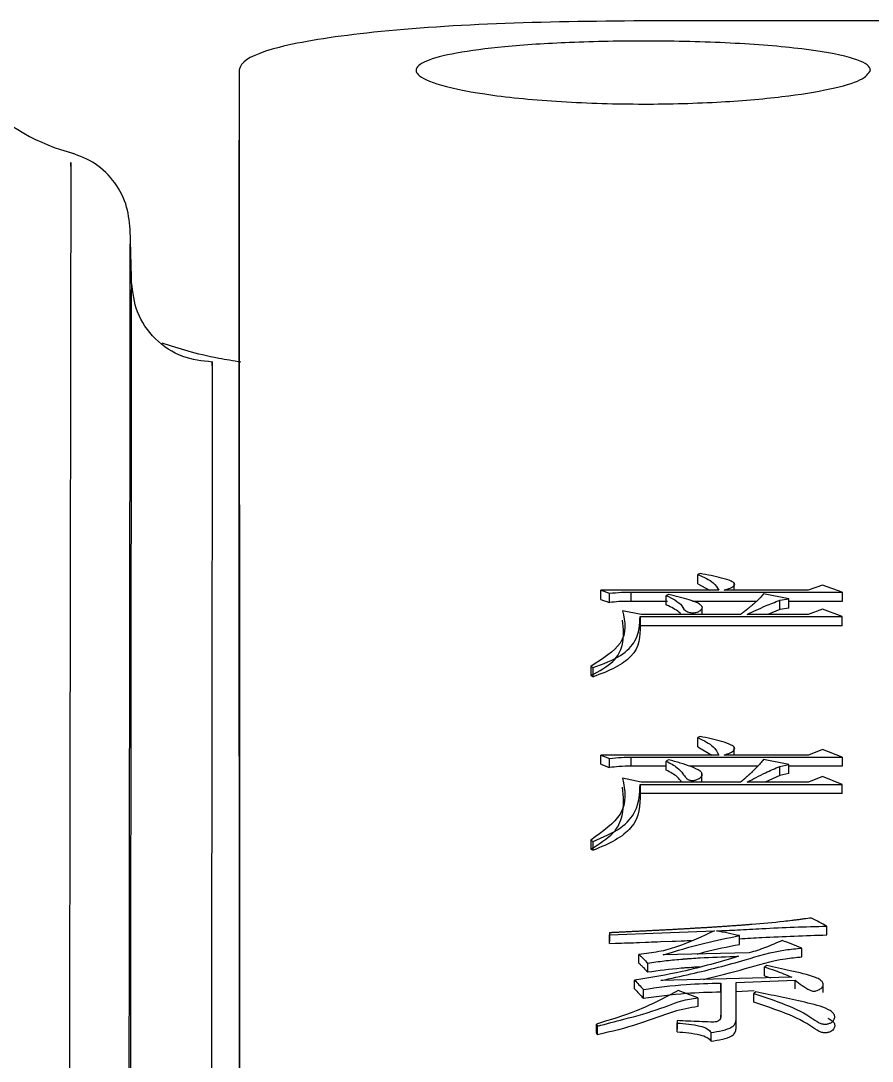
# Model space of a CAD drawing. Header units: millimetres. Extents: x 2251 to 4395, y 932 to 2449.
# Drawn here: x 2732.59 to 2741.02, y 2279.63 to 2289.93 of the extents above; entities that cross this region are included whole.
import ezdxf

# ---------------------------------------------------------------- set-up
doc = ezdxf.new("R2010")
doc.units = ezdxf.units.MM

msp = doc.modelspace()

# ---------------------------------------------------------------- linework, layer by layer
at = {"color": 7, "linetype": 'Continuous', "lineweight": 25}
for p, q in [((2775.754, 2289.929), (2738.754, 2289.93)), ((2734.754, 2289.448), (2734.754, 2288.756)), ((2733.69, 2287.269), (2733.675, 2287.876)), ((2739.318, 2284.46), (2739.296, 2284.449)), ((2739.296, 2284.357), (2739.296, 2284.449)), ((2739.296, 2284.357), (2739.41, 2284.296)), ((2739.654, 2284.296), (2739.654, 2284.366)), ((2740.529, 2284.346), (2740.388, 2284.296)), ((2740.724, 2284.277), (2740.529, 2284.346)), ((2738.333, 2284.204), (2738.333, 2284.296)), ((2738.333, 2284.296), (2738.42, 2284.265)), ((2739.501, 2284.296), (2738.333, 2284.296)), ((2738.42, 2284.173), (2738.42, 2284.265)), ((2738.636, 2284.185), (2738.636, 2284.277)), ((2738.636, 2284.277), (2740.724, 2284.277)), ((2738.982, 2284.15), (2738.982, 2284.242)), ((2740.388, 2284.296), (2739.556, 2284.296)), ((2740.194, 2284.211), (2739.945, 2284.258)), ((2740.724, 2284.277), (2740.724, 2284.185)), ((2738.993, 2284.185), (2738.636, 2284.185)), ((2739.877, 2284.185), (2739.243, 2284.185)), ((2739.336, 2284.129), (2739.336, 2284.134)), ((2739.336, 2284.056), (2739.336, 2284.115)), ((2740.107, 2284.196), (2740.194, 2284.211)), ((2740.107, 2284.104), (2740.107, 2284.196)), ((2740.194, 2284.119), (2740.107, 2284.104)), ((2740.194, 2284.119), (2740.194, 2284.211)), ((2740.724, 2284.185), (2740.194, 2284.185)), ((2738.733, 2284.056), (2738.55, 2284.091)), ((2738.723, 2284.036), (2738.723, 2283.944)), ((2738.723, 2284.036), (2740.724, 2284.036)), ((2739.718, 2284.056), (2738.733, 2284.056)), ((2740.388, 2284.056), (2739.783, 2284.056)), ((2740.107, 2284.104), (2739.989, 2284.056)), ((2740.529, 2284.106), (2740.388, 2284.056)), ((2740.724, 2284.036), (2740.529, 2284.106)), ((2740.724, 2283.944), (2740.724, 2284.036)), ((2740.724, 2283.944), (2738.723, 2283.944)), ((2738.236, 2283.541), (2738.236, 2283.45)), ((2738.236, 2283.541), (2738.257, 2283.529)), ((2738.257, 2283.438), (2738.257, 2283.529)), ((2738.236, 2283.45), (2738.257, 2283.438)), ((2739.318, 2282.848), (2739.296, 2282.836)), ((2739.296, 2282.745), (2739.296, 2282.836)), ((2739.296, 2282.745), (2739.432, 2282.664)), ((2739.654, 2282.664), (2739.654, 2282.743)), ((2740.529, 2282.72), (2740.389, 2282.664)), ((2740.724, 2282.643), (2740.529, 2282.72)), ((2738.333, 2282.575), (2738.333, 2282.664)), ((2738.333, 2282.664), (2738.42, 2282.63)), ((2739.501, 2282.664), (2738.333, 2282.664)), ((2738.42, 2282.54), (2738.42, 2282.63)), ((2738.636, 2282.553), (2738.636, 2282.643)), ((2738.636, 2282.643), (2740.724, 2282.643)), ((2739.004, 2282.617), (2738.982, 2282.604)), ((2740.389, 2282.664), (2739.556, 2282.664)), ((2740.194, 2282.57), (2739.945, 2282.621)), ((2740.107, 2282.552), (2740.194, 2282.57)), ((2740.194, 2282.48), (2740.194, 2282.57)), ((2740.724, 2282.643), (2740.724, 2282.553)), ((2738.982, 2282.553), (2738.636, 2282.553)), ((2739.888, 2282.553), (2739.215, 2282.553)), ((2739.335, 2282.396), (2739.335, 2282.486)), ((2740.107, 2282.463), (2740.107, 2282.552)), ((2740.194, 2282.48), (2740.107, 2282.463)), ((2740.724, 2282.553), (2740.194, 2282.553)), ((2738.733, 2282.396), (2738.55, 2282.435)), ((2738.723, 2282.374), (2738.723, 2282.284)), ((2738.723, 2282.374), (2740.724, 2282.374)), ((2739.718, 2282.396), (2738.733, 2282.396)), ((2740.389, 2282.396), (2739.783, 2282.396)), ((2740.107, 2282.463), (2739.961, 2282.396)), ((2740.529, 2282.452), (2740.389, 2282.396)), ((2740.724, 2282.374), (2740.529, 2282.452)), ((2740.724, 2282.284), (2740.724, 2282.374)), ((2740.724, 2282.284), (2738.723, 2282.284)), ((2738.236, 2281.823), (2738.236, 2281.734)), ((2738.236, 2281.823), (2738.258, 2281.809)), ((2738.258, 2281.721), (2738.258, 2281.809)), ((2738.236, 2281.734), (2738.258, 2281.721)), ((2740.572, 2280.884), (2740.572, 2280.971)), ((2738.42, 2280.905), (2738.42, 2280.818)), ((2738.42, 2280.799), (2738.42, 2280.886)), ((2738.42, 2280.799), (2738.42, 2280.818)), ((2739.707, 2280.789), (2739.707, 2280.877)), ((2740.324, 2280.666), (2740.324, 2280.753)), ((2738.712, 2280.604), (2738.712, 2280.691)), ((2739.804, 2280.706), (2738.95, 2280.686)), ((2738.798, 2280.518), (2738.798, 2280.605)), ((2739.956, 2280.48), (2739.956, 2280.567)), ((2738.669, 2280.349), (2738.669, 2280.436)), ((2739.523, 2280.407), (2739.523, 2280.11)), ((2739.675, 2280.412), (2740.259, 2280.436)), ((2739.675, 2280.056), (2739.675, 2280.412)), ((2739.956, 2280.48), (2740.014, 2280.46)), ((2738.755, 2280.258), (2738.755, 2280.344)), ((2739.296, 2280.262), (2739.101, 2280.335)), ((2739.523, 2280.32), (2739.523, 2280.067)), ((2739.675, 2280.325), (2739.852, 2280.333)), ((2739.869, 2280.32), (2739.848, 2280.305)), ((2739.848, 2280.219), (2739.848, 2280.305)), ((2740.534, 2280.386), (2740.534, 2280.401)), ((2740.534, 2280.313), (2740.534, 2280.384)), ((2739.296, 2280.262), (2739.296, 2280.175)), ((2738.29, 2279.915), (2738.29, 2280.002)), ((2739.09, 2280.036), (2739.09, 2279.95)), ((2739.09, 2279.925), (2739.09, 2280.012)), ((2739.675, 2279.969), (2739.675, 2280.056)), ((2739.09, 2279.925), (2739.09, 2279.95)), ((2739.426, 2279.831), (2739.426, 2279.918))]:
    msp.add_line(p, q, dxfattribs=at)
at = {"color": 7, "linetype": 'Continuous', "lineweight": 25, "flags": 128}
for points in [[(2739.004, 2284.254), (2738.998, 2284.251), (2738.99, 2284.247), (2738.982, 2284.242)], [(2738.982, 2282.514), (2738.982, 2282.548), (2738.982, 2282.576), (2738.982, 2282.604)], [(2738.42, 2280.886), (2738.939, 2280.905), (2739.458, 2280.924)], [(2738.42, 2280.799), (2738.479, 2280.801), (2738.509, 2280.802), (2738.538, 2280.803), (2738.568, 2280.804), (2738.598, 2280.805), (2738.627, 2280.806), (2738.657, 2280.807), (2738.687, 2280.808), (2738.716, 2280.81), (2738.775, 2280.812), (2738.805, 2280.813), (2738.835, 2280.814), (2738.864, 2280.815), (2738.894, 2280.816), (2738.924, 2280.817), (2739.042, 2280.821), (2739.072, 2280.822), (2739.131, 2280.825), (2739.161, 2280.826), (2739.19, 2280.827), (2739.22, 2280.828), (2739.232, 2280.828)], [(2739.977, 2280.581), (2739.967, 2280.574), (2739.956, 2280.567)], [(2740.226, 2280.465), (2739.577, 2280.449), (2738.929, 2280.432)], [(2739.523, 2280.32), (2739.523, 2280.349), (2739.523, 2280.378), (2739.523, 2280.407)], [(2738.301, 2279.896), (2738.301, 2279.931), (2738.301, 2279.957), (2738.301, 2279.982)]]:
    msp.add_lwpolyline(points, dxfattribs=at)
at = {"color": 7, "linetype": 'Continuous', "lineweight": 25}
msp.add_arc((2733.613, 2290.555), 2, 224.8775, 255.5765, dxfattribs=at)
for points, knots in [([(2738.754, 2289.93), (2738.26, 2289.925), (2737.271, 2289.913), (2735.985, 2289.821), (2735.102, 2289.681), (2734.779, 2289.542), (2734.759, 2289.46), (2734.754, 2289.441)], [0, 0, 0, 0, 0.247809, 0.4960641, 0.7267645, 0.9338912, 1, 1, 1, 1]), ([(2741.004, 2289.44), (2740.984, 2289.408), (2740.942, 2289.344), (2740.62, 2289.252), (2740.132, 2289.173), (2739.472, 2289.118), (2738.692, 2289.099), (2737.879, 2289.126), (2737.167, 2289.198), (2736.682, 2289.3), (2736.519, 2289.386), (2736.494, 2289.463), (2736.576, 2289.534), (2736.885, 2289.615), (2737.378, 2289.679), (2738.035, 2289.721), (2738.817, 2289.736), (2739.629, 2289.716), (2740.342, 2289.659), (2740.825, 2289.574), (2740.993, 2289.495), (2741.002, 2289.45), (2741.004, 2289.44)], [0, 0, 0, 0, 0.0462765, 0.0927197, 0.1417162, 0.1951905, 0.2536862, 0.3152615, 0.3769119, 0.43437, 0.4858165, 0.5000047, 0.5462546, 0.5927016, 0.6417993, 0.6951559, 0.7535147, 0.8153978, 0.8768635, 0.9341607, 0.9857365, 1, 1, 1, 1]), ([(2734.754, 2289.441), (2734.754, 2289.337), (2734.754, 2288.816), (2734.754, 2287.449), (2734.755, 2285.289), (2734.755, 2282.671), (2734.755, 2280.208), (2734.755, 2276.7), (2734.755, 2273.557), (2734.755, 2269.242), (2734.755, 2264.555), (2734.755, 2259.423), (2734.755, 2253.999), (2734.755, 2249.441), (2734.755, 2243.518), (2734.755, 2238.612), (2734.755, 2231.933), (2734.755, 2227.641), (2734.755, 2224.64)], [0, 0, 0, 0, 0.020124, 0.100733, 0.181328, 0.221587, 0.302184, 0.342442, 0.423039, 0.463298, 0.543894, 0.624491, 0.664749, 0.745346, 0.785604, 0.8662, 0.906458, 1, 1, 1, 1]), ([(2734.755, 2258.351), (2734.755, 2259.535), (2734.755, 2261.789), (2734.755, 2265.829), (2734.755, 2269.537), (2734.755, 2273.771), (2734.755, 2276.845), (2734.755, 2280.257), (2734.755, 2283.235), (2734.754, 2285.578), (2734.754, 2287.519), (2734.754, 2288.252), (2734.754, 2288.749)], [0, 0, 0, 0, 0.072858, 0.13859, 0.270184, 0.335916, 0.467513, 0.533245, 0.664841, 0.796434, 0.862166, 1, 1, 1, 1]), ([(2733.086, 2288.493), (2733.086, 2288.521), (2733.086, 2288.609), (2733.085, 2287.623), (2733.082, 2285.61), (2733.077, 2282.547), (2733.072, 2279.159), (2733.067, 2275.822), (2733.062, 2272.752), (2733.057, 2269.109), (2733.05, 2264.838), (2733.043, 2260.192), (2733.035, 2255.245), (2733.027, 2250.075), (2733.018, 2244.391), (2733.008, 2238.194), (2732.997, 2231.51), (2732.99, 2226.819), (2732.986, 2224.425)], [0, 0, 0, 0, 0.039342, 0.122943, 0.206183, 0.289063, 0.371582, 0.416612, 0.465601, 0.518547, 0.575452, 0.636313, 0.690059, 0.746552, 0.805793, 0.867782, 0.932518, 1, 1, 1, 1]), ([(2733.675, 2287.867), (2733.665, 2287.952), (2733.646, 2288.127), (2733.511, 2288.362), (2733.312, 2288.546), (2733.146, 2288.603), (2733.065, 2288.631)], [0, 0, 0, 0, 0.243492, 0.499921, 0.756389, 1, 1, 1, 1]), ([(2733.591, 2224.29), (2733.596, 2227.589), (2733.605, 2234.187), (2733.618, 2243.617), (2733.63, 2252.498), (2733.641, 2260.656), (2733.65, 2267.956), (2733.659, 2274.274), (2733.665, 2279.496), (2733.67, 2283.552), (2733.674, 2286.3), (2733.675, 2287.746), (2733.675, 2287.723), (2733.675, 2287.714)], [0, 0, 0, 0, 0.094309, 0.188619, 0.282928, 0.377238, 0.471547, 0.565857, 0.660166, 0.754475, 0.848785, 0.943094, 1, 1, 1, 1]), ([(2734.486, 2286.553), (2734.386, 2286.564), (2734.18, 2286.587), (2733.911, 2286.77), (2733.725, 2287.036), (2733.7, 2287.242), (2733.688, 2287.341)], [0, 0, 0, 0, 0.2413, 0.50044, 0.759328, 1, 1, 1, 1]), ([(2733.605, 2224.241), (2733.608, 2226.627), (2733.615, 2231.333), (2733.624, 2238.082), (2733.633, 2244.425), (2733.641, 2250.32), (2733.648, 2255.751), (2733.656, 2261.484), (2733.663, 2267.252), (2733.671, 2272.733), (2733.676, 2277.2), (2733.681, 2280.723), (2733.684, 2283.385), (2733.686, 2285.288), (2733.688, 2286.507), (2733.688, 2287.224), (2733.688, 2287.254), (2733.688, 2287.269)], [0, 0, 0, 0, 0.06854, 0.13522, 0.200041, 0.263001, 0.324101, 0.38334, 0.468684, 0.549845, 0.626823, 0.699617, 0.768227, 0.832652, 0.892892, 0.948946, 1, 1, 1, 1]), ([(2734.77, 2286.552), (2734.695, 2286.564), (2734.374, 2286.616), (2734.157, 2286.687), (2733.991, 2286.741)], [0, 0, 0, 0, 0.233143, 1, 1, 1, 1]), ([(2734.486, 2286.515), (2734.486, 2286.527), (2734.487, 2286.64), (2734.486, 2286.287), (2734.486, 2285.717), (2734.485, 2285.17), (2734.484, 2284.496), (2734.484, 2283.688), (2734.482, 2282.748), (2734.481, 2281.677), (2734.479, 2279.967), (2734.476, 2277.281), (2734.471, 2273.131), (2734.464, 2267.915), (2734.456, 2262.308), (2734.449, 2256.631), (2734.441, 2251.163), (2734.433, 2245.151), (2734.424, 2238.603), (2734.414, 2231.56), (2734.408, 2226.618), (2734.404, 2224.104)], [0, 0, 0, 0, 0.008365, 0.077995, 0.107986, 0.138061, 0.168221, 0.198465, 0.228793, 0.259205, 0.289702, 0.358895, 0.433683, 0.514064, 0.600037, 0.66048, 0.723411, 0.788828, 0.856732, 0.927123, 1, 1, 1, 1]), ([(2739.296, 2284.449), (2739.353, 2284.424), (2739.454, 2284.379), (2739.487, 2284.321), (2739.501, 2284.296)], [0, 0, 0, 0, 0.565391, 1, 1, 1, 1]), ([(2739.556, 2284.296), (2739.576, 2284.302), (2739.616, 2284.315), (2739.652, 2284.335), (2739.661, 2284.352), (2739.657, 2284.368), (2739.614, 2284.392), (2739.5, 2284.425), (2739.39, 2284.447), (2739.318, 2284.46)], [0, 0, 0, 0, 0.120783, 0.237942, 0.284243, 0.33082, 0.424981, 0.62081, 1, 1, 1, 1]), ([(2738.42, 2284.265), (2738.46, 2284.269), (2738.531, 2284.276), (2738.604, 2284.277), (2738.636, 2284.277)], [0, 0, 0, 0, 0.558835, 1, 1, 1, 1]), ([(2738.982, 2284.242), (2739.012, 2284.228), (2739.075, 2284.197), (2739.145, 2284.143), (2739.158, 2284.093), (2739.21, 2284.075), (2739.232, 2284.071), (2739.256, 2284.071), (2739.279, 2284.075), (2739.304, 2284.084), (2739.325, 2284.099), (2739.342, 2284.118), (2739.337, 2284.138), (2739.3, 2284.168), (2739.187, 2284.209), (2739.076, 2284.237), (2739.005, 2284.254), (2739.004, 2284.254)], [0, 0, 0, 0, 0.117809, 0.254848, 0.391031, 0.410857, 0.430654, 0.450876, 0.468611, 0.491916, 0.540003, 0.576761, 0.613939, 0.66464, 0.78945, 0.997759, 1, 1, 1, 1]), ([(2739.945, 2284.258), (2739.924, 2284.233), (2739.892, 2284.196), (2739.848, 2284.159), (2739.831, 2284.145), (2739.824, 2284.139), (2739.817, 2284.133), (2739.81, 2284.128), (2739.806, 2284.124), (2739.802, 2284.121), (2739.798, 2284.118), (2739.795, 2284.116), (2739.791, 2284.113), (2739.787, 2284.109), (2739.783, 2284.106), (2739.779, 2284.103), (2739.775, 2284.1), (2739.772, 2284.097), (2739.767, 2284.094), (2739.763, 2284.091), (2739.759, 2284.087), (2739.755, 2284.084), (2739.751, 2284.081), (2739.748, 2284.078), (2739.744, 2284.076), (2739.739, 2284.072), (2739.735, 2284.069), (2739.731, 2284.065), (2739.727, 2284.062), (2739.722, 2284.059), (2739.72, 2284.057), (2739.718, 2284.056)], [0, 0, 0, 0, 0.353012, 0.528911, 0.550896, 0.572881, 0.61685, 0.638835, 0.649827, 0.671812, 0.682805, 0.693797, 0.715782, 0.726774, 0.748759, 0.759751, 0.770744, 0.792728, 0.803721, 0.825705, 0.836698, 0.858683, 0.869675, 0.880667, 0.902652, 0.913644, 0.935629, 0.946622, 0.968606, 0.979599, 1, 1, 1, 1]), ([(2738.333, 2284.204), (2738.346, 2284.2), (2738.366, 2284.193), (2738.395, 2284.182), (2738.412, 2284.176), (2738.42, 2284.173)], [0, 0, 0, 0, 0.4286101, 0.7143044, 1, 1, 1, 1]), ([(2738.636, 2284.185), (2738.595, 2284.185), (2738.522, 2284.184), (2738.451, 2284.177), (2738.42, 2284.173)], [0, 0, 0, 0, 0.561086, 1, 1, 1, 1]), ([(2739.129, 2284.056), (2739.125, 2284.059), (2739.099, 2284.091), (2739.043, 2284.122), (2738.989, 2284.147), (2738.982, 2284.15)], [0, 0, 0, 0, 0.110635, 0.886447, 1, 1, 1, 1]), ([(2739.783, 2284.056), (2739.813, 2284.07), (2739.873, 2284.098), (2739.978, 2284.146), (2740.059, 2284.177), (2740.107, 2284.196)], [0, 0, 0, 0, 0.28957, 0.579171, 1, 1, 1, 1]), ([(2738.55, 2284.091), (2738.572, 2283.982), (2738.613, 2283.785), (2738.352, 2283.616), (2738.236, 2283.541)], [0, 0, 0, 0, 0.55707, 1, 1, 1, 1]), ([(2738.257, 2283.529), (2738.356, 2283.566), (2738.551, 2283.64), (2738.713, 2283.823), (2738.719, 2283.955), (2738.723, 2284.036)], [0, 0, 0, 0, 0.287817, 0.565935, 1, 1, 1, 1]), ([(2738.236, 2283.45), (2738.318, 2283.495), (2738.479, 2283.585), (2738.571, 2283.78), (2738.558, 2283.916), (2738.55, 2283.999)], [0, 0, 0, 0, 0.284866, 0.563033, 1, 1, 1, 1]), ([(2738.723, 2283.944), (2738.722, 2283.84), (2738.721, 2283.693), (2738.488, 2283.525), (2738.335, 2283.467), (2738.257, 2283.438)], [0, 0, 0, 0, 0.551532, 0.772844, 1, 1, 1, 1]), ([(2739.296, 2282.836), (2739.353, 2282.807), (2739.454, 2282.758), (2739.487, 2282.693), (2739.501, 2282.664)], [0, 0, 0, 0, 0.565391, 1, 1, 1, 1]), ([(2739.556, 2282.664), (2739.576, 2282.671), (2739.616, 2282.685), (2739.652, 2282.708), (2739.661, 2282.727), (2739.657, 2282.745), (2739.614, 2282.771), (2739.5, 2282.809), (2739.39, 2282.833), (2739.318, 2282.848)], [0, 0, 0, 0, 0.120818, 0.238007, 0.284295, 0.33086, 0.424999, 0.620775, 1, 1, 1, 1]), ([(2738.333, 2282.575), (2738.346, 2282.57), (2738.366, 2282.562), (2738.395, 2282.55), (2738.412, 2282.544), (2738.42, 2282.54)], [0, 0, 0, 0, 0.42861, 0.714304, 1, 1, 1, 1]), ([(2738.42, 2282.63), (2738.46, 2282.634), (2738.531, 2282.642), (2738.604, 2282.643), (2738.636, 2282.643)], [0, 0, 0, 0, 0.558835, 1, 1, 1, 1]), ([(2738.982, 2282.604), (2739.021, 2282.583), (2739.091, 2282.545), (2739.145, 2282.485), (2739.168, 2282.443), (2739.197, 2282.422), (2739.218, 2282.414), (2739.231, 2282.412), (2739.247, 2282.412), (2739.269, 2282.415), (2739.297, 2282.425), (2739.325, 2282.441), (2739.34, 2282.463), (2739.339, 2282.485), (2739.305, 2282.517), (2739.229, 2282.55), (2739.121, 2282.586), (2739.044, 2282.607), (2739.004, 2282.617)], [0, 0, 0, 0, 0.156027, 0.282026, 0.363634, 0.404884, 0.41922, 0.430594, 0.442017, 0.458331, 0.488158, 0.530974, 0.573109, 0.616801, 0.655305, 0.770242, 0.882988, 1, 1, 1, 1]), ([(2739.945, 2282.621), (2739.924, 2282.594), (2739.892, 2282.553), (2739.848, 2282.512), (2739.831, 2282.495), (2739.824, 2282.489), (2739.817, 2282.482), (2739.81, 2282.477), (2739.806, 2282.472), (2739.802, 2282.469), (2739.799, 2282.466), (2739.795, 2282.463), (2739.791, 2282.459), (2739.787, 2282.455), (2739.783, 2282.452), (2739.779, 2282.449), (2739.776, 2282.446), (2739.772, 2282.442), (2739.767, 2282.438), (2739.763, 2282.435), (2739.759, 2282.431), (2739.755, 2282.428), (2739.751, 2282.425), (2739.748, 2282.421), (2739.744, 2282.418), (2739.739, 2282.414), (2739.735, 2282.411), (2739.731, 2282.407), (2739.727, 2282.403), (2739.722, 2282.4), (2739.72, 2282.397), (2739.718, 2282.396)], [0, 0, 0, 0, 0.353012, 0.528911, 0.550896, 0.572881, 0.61685, 0.638835, 0.649827, 0.671812, 0.682805, 0.693797, 0.715782, 0.726774, 0.748759, 0.759751, 0.770744, 0.792728, 0.803721, 0.825706, 0.836698, 0.858683, 0.869675, 0.880667, 0.902652, 0.913645, 0.935629, 0.946622, 0.968606, 0.979599, 1, 1, 1, 1]), ([(2738.636, 2282.553), (2738.595, 2282.553), (2738.522, 2282.552), (2738.451, 2282.544), (2738.42, 2282.54)], [0, 0, 0, 0, 0.5610854, 1, 1, 1, 1]), ([(2739.136, 2282.396), (2739.122, 2282.414), (2739.089, 2282.458), (2739.022, 2282.493), (2738.982, 2282.514)], [0, 0, 0, 0, 0.408631, 1, 1, 1, 1]), ([(2739.783, 2282.396), (2739.813, 2282.411), (2739.873, 2282.443), (2739.978, 2282.496), (2740.059, 2282.531), (2740.107, 2282.552)], [0, 0, 0, 0, 0.28957, 0.579171, 1, 1, 1, 1]), ([(2738.55, 2282.435), (2738.572, 2282.313), (2738.613, 2282.095), (2738.352, 2281.906), (2738.236, 2281.823)], [0, 0, 0, 0, 0.55707, 1, 1, 1, 1]), ([(2738.258, 2281.809), (2738.356, 2281.851), (2738.551, 2281.933), (2738.713, 2282.137), (2738.719, 2282.284), (2738.723, 2282.374)], [0, 0, 0, 0, 0.287817, 0.565935, 1, 1, 1, 1]), ([(2738.236, 2281.734), (2738.318, 2281.785), (2738.479, 2281.884), (2738.571, 2282.101), (2738.558, 2282.253), (2738.55, 2282.345)], [0, 0, 0, 0, 0.284866, 0.563033, 1, 1, 1, 1]), ([(2738.723, 2282.284), (2738.722, 2282.168), (2738.721, 2282.004), (2738.488, 2281.817), (2738.335, 2281.753), (2738.258, 2281.721)], [0, 0, 0, 0, 0.551532, 0.772844, 1, 1, 1, 1]), ([(2740.421, 2281.051), (2740.395, 2281.048), (2740.356, 2281.043), (2740.311, 2281.037), (2740.278, 2281.032), (2740.252, 2281.029), (2740.206, 2281.023), (2740.069, 2281.007), (2739.922, 2280.994), (2739.789, 2280.984), (2739.749, 2280.981), (2739.716, 2280.978), (2739.683, 2280.976), (2739.656, 2280.974), (2739.623, 2280.972), (2739.596, 2280.97), (2739.563, 2280.967), (2739.536, 2280.966), (2739.502, 2280.963), (2739.469, 2280.961), (2739.436, 2280.959), (2739.402, 2280.957), (2739.376, 2280.955), (2739.342, 2280.953), (2739.315, 2280.952), (2739.282, 2280.95), (2739.248, 2280.948), (2739.215, 2280.946), (2739.181, 2280.944), (2739.155, 2280.942), (2739.121, 2280.94), (2739.094, 2280.939), (2739.061, 2280.937), (2739.027, 2280.935), (2738.994, 2280.933), (2738.96, 2280.932), (2738.933, 2280.93), (2738.9, 2280.929), (2738.873, 2280.927), (2738.84, 2280.926), (2738.813, 2280.924), (2738.789, 2280.923), (2738.773, 2280.922), (2738.756, 2280.921), (2738.739, 2280.921), (2738.722, 2280.92), (2738.709, 2280.919), (2738.692, 2280.918), (2738.679, 2280.918), (2738.662, 2280.917), (2738.645, 2280.916), (2738.628, 2280.915), (2738.612, 2280.914), (2738.598, 2280.914), (2738.581, 2280.913), (2738.568, 2280.912), (2738.555, 2280.912), (2738.544, 2280.911), (2738.534, 2280.911), (2738.526, 2280.91), (2738.518, 2280.91), (2738.509, 2280.909), (2738.501, 2280.909), (2738.492, 2280.909), (2738.486, 2280.908), (2738.477, 2280.908), (2738.471, 2280.908), (2738.462, 2280.907), (2738.454, 2280.907), (2738.445, 2280.906), (2738.437, 2280.906), (2738.429, 2280.906), (2738.423, 2280.905), (2738.42, 2280.905)], [0, 0, 0, 0, 0.039919, 0.059879, 0.069858, 0.089818, 0.099798, 0.139719, 0.299508, 0.319468, 0.339427, 0.359387, 0.369367, 0.389326, 0.399306, 0.419265, 0.429245, 0.449205, 0.459184, 0.479144, 0.499103, 0.509083, 0.529043, 0.539022, 0.558982, 0.568962, 0.588921, 0.608881, 0.61886, 0.63882, 0.648799, 0.668759, 0.678739, 0.698698, 0.718658, 0.728637, 0.748597, 0.758577, 0.778536, 0.788516, 0.808475, 0.818455, 0.823445, 0.833425, 0.843404, 0.848394, 0.858374, 0.863364, 0.873344, 0.878333, 0.888313, 0.898293, 0.903283, 0.913263, 0.918252, 0.928232, 0.933222, 0.938212, 0.943202, 0.948192, 0.950687, 0.955676, 0.960666, 0.963161, 0.968151, 0.970646, 0.975636, 0.978131, 0.983121, 0.988111, 0.990605, 0.995303, 1, 1, 1, 1]), ([(2740.572, 2280.971), (2740.547, 2280.985), (2740.497, 2281.011), (2740.446, 2281.038), (2740.421, 2281.051)], [0, 0, 0, 0, 0.5, 1, 1, 1, 1]), ([(2739.458, 2280.924), (2739.339, 2280.868), (2739.173, 2280.788), (2738.91, 2280.713), (2738.778, 2280.699), (2738.712, 2280.691)], [0, 0, 0, 0, 0.552374, 0.77511, 1, 1, 1, 1]), ([(2739.48, 2280.924), (2739.549, 2280.927), (2739.699, 2280.933), (2740.061, 2280.955), (2740.357, 2280.965), (2740.572, 2280.971)], [0, 0, 0, 0, 0.189811, 0.410522, 1, 1, 1, 1]), ([(2739.707, 2280.877), (2739.669, 2280.885), (2739.593, 2280.9), (2739.518, 2280.916), (2739.48, 2280.924)], [0, 0, 0, 0, 0.5, 1, 1, 1, 1]), ([(2738.42, 2280.905), (2738.42, 2280.903), (2738.42, 2280.9), (2738.42, 2280.895), (2738.42, 2280.89), (2738.42, 2280.888), (2738.42, 2280.886)], [0, 0, 0, 0, 0.34, 0.56, 0.78, 1, 1, 1, 1]), ([(2738.95, 2280.686), (2739.086, 2280.727), (2739.328, 2280.8), (2739.591, 2280.853), (2739.707, 2280.877)], [0, 0, 0, 0, 0.558985, 1, 1, 1, 1]), ([(2739.707, 2280.846), (2739.781, 2280.851), (2740.068, 2280.867), (2740.357, 2280.877), (2740.572, 2280.884)], [0, 0, 0, 0, 0.25589, 1, 1, 1, 1]), ([(2740.129, 2280.829), (2740.075, 2280.805), (2739.975, 2280.759), (2739.859, 2280.722), (2739.804, 2280.706)], [0, 0, 0, 0, 0.534115, 1, 1, 1, 1]), ([(2740.324, 2280.753), (2740.291, 2280.766), (2740.226, 2280.791), (2740.161, 2280.817), (2740.129, 2280.829)], [0, 0, 0, 0, 0.5, 1, 1, 1, 1]), ([(2738.929, 2280.432), (2739.028, 2280.453), (2739.313, 2280.515), (2739.719, 2280.62), (2740.068, 2280.73), (2740.269, 2280.748), (2740.324, 2280.753)], [0, 0, 0, 0, 0.2109888, 0.6039309, 0.8934821, 1, 1, 1, 1]), ([(2739.288, 2280.694), (2739.313, 2280.701), (2739.446, 2280.739), (2739.59, 2280.767), (2739.707, 2280.789)], [0, 0, 0, 0, 0.187191, 1, 1, 1, 1]), ([(2739.696, 2280.672), (2739.515, 2280.618), (2739.19, 2280.521), (2738.828, 2280.462), (2738.669, 2280.436)], [0, 0, 0, 0, 0.558287, 1, 1, 1, 1]), ([(2738.712, 2280.691), (2738.719, 2280.684), (2738.734, 2280.669), (2738.763, 2280.64), (2738.784, 2280.619), (2738.798, 2280.605)], [0, 0, 0, 0, 0.257188, 0.514375, 1, 1, 1, 1]), ([(2738.798, 2280.605), (2738.853, 2280.613), (2738.934, 2280.625), (2739.044, 2280.636), (2739.103, 2280.642), (2739.138, 2280.644), (2739.146, 2280.645), (2739.155, 2280.646), (2739.164, 2280.646), (2739.174, 2280.647), (2739.185, 2280.648), (2739.195, 2280.649), (2739.204, 2280.649), (2739.216, 2280.65), (2739.253, 2280.653), (2739.4, 2280.662), (2739.555, 2280.667), (2739.682, 2280.672), (2739.696, 2280.672)], [0, 0, 0, 0, 0.185843, 0.278745, 0.371654, 0.383266, 0.394877, 0.400683, 0.412294, 0.423905, 0.435517, 0.447128, 0.458739, 0.464545, 0.487768, 0.580663, 0.952366, 1, 1, 1, 1]), ([(2739.349, 2280.443), (2739.488, 2280.477), (2739.76, 2280.544), (2740.068, 2280.643), (2740.269, 2280.661), (2740.324, 2280.666)], [0, 0, 0, 0, 0.433536, 0.84808, 1, 1, 1, 1]), ([(2738.712, 2280.604), (2738.719, 2280.597), (2738.734, 2280.582), (2738.763, 2280.553), (2738.784, 2280.532), (2738.798, 2280.518)], [0, 0, 0, 0, 0.257457, 0.514914, 1, 1, 1, 1]), ([(2738.798, 2280.518), (2738.908, 2280.532), (2739.03, 2280.549), (2739.184, 2280.561), (2739.233, 2280.564), (2739.275, 2280.567), (2739.296, 2280.568), (2739.31, 2280.569), (2739.317, 2280.569)], [0, 0, 0, 0, 0.640516, 0.720423, 0.880251, 0.920204, 0.960157, 1, 1, 1, 1]), ([(2739.956, 2280.567), (2739.991, 2280.555), (2740.055, 2280.534), (2740.143, 2280.499), (2740.199, 2280.477), (2740.226, 2280.465)], [0, 0, 0, 0, 0.3670274, 0.6834212, 1, 1, 1, 1]), ([(2740.259, 2280.436), (2740.303, 2280.401), (2740.35, 2280.363), (2740.42, 2280.33), (2740.435, 2280.327), (2740.45, 2280.327), (2740.469, 2280.33), (2740.496, 2280.341), (2740.524, 2280.359), (2740.538, 2280.386), (2740.532, 2280.414), (2740.507, 2280.442), (2740.404, 2280.487), (2740.218, 2280.527), (2740.055, 2280.564), (2739.977, 2280.581)], [0, 0, 0, 0, 0.213502, 0.231462, 0.243028, 0.25469, 0.268683, 0.294821, 0.340397, 0.384399, 0.438731, 0.48193, 0.539954, 0.7829, 1, 1, 1, 1]), ([(2738.755, 2280.344), (2738.895, 2280.364), (2739.147, 2280.398), (2739.408, 2280.405), (2739.523, 2280.407)], [0, 0, 0, 0, 0.5575045, 1, 1, 1, 1]), ([(2740.259, 2280.349), (2740.259, 2280.357), (2740.259, 2280.371), (2740.259, 2280.393), (2740.259, 2280.415), (2740.259, 2280.429), (2740.259, 2280.436)], [0, 0, 0, 0, 0.249999, 0.5, 0.75, 1, 1, 1, 1]), ([(2739.101, 2280.335), (2738.968, 2280.263), (2738.728, 2280.134), (2738.425, 2280.042), (2738.29, 2280.002)], [0, 0, 0, 0, 0.554583, 1, 1, 1, 1]), ([(2738.669, 2280.349), (2738.683, 2280.334), (2738.712, 2280.304), (2738.741, 2280.273), (2738.755, 2280.258)], [0, 0, 0, 0, 0.5, 1, 1, 1, 1]), ([(2738.755, 2280.258), (2738.895, 2280.277), (2739.147, 2280.311), (2739.408, 2280.318), (2739.523, 2280.32)], [0, 0, 0, 0, 0.55749, 1, 1, 1, 1]), ([(2739.848, 2280.305), (2740.063, 2280.234), (2740.316, 2280.149), (2740.489, 2280.014), (2740.538, 2280.001), (2740.555, 2280), (2740.571, 2280.001), (2740.591, 2280.005), (2740.613, 2280.014), (2740.637, 2280.033), (2740.651, 2280.059), (2740.65, 2280.092), (2740.626, 2280.122), (2740.54, 2280.173), (2740.273, 2280.237), (2740.03, 2280.287), (2739.869, 2280.32)], [0, 0, 0, 0, 0.369973, 0.433396, 0.441379, 0.448953, 0.456564, 0.46449, 0.480827, 0.49655, 0.526966, 0.55702, 0.587567, 0.618801, 0.747888, 1, 1, 1, 1]), ([(2738.301, 2279.982), (2738.388, 2280.004), (2738.602, 2280.059), (2738.91, 2280.143), (2739.13, 2280.239), (2739.267, 2280.258), (2739.296, 2280.262)], [0, 0, 0, 0, 0.257127, 0.627551, 0.922763, 1, 1, 1, 1]), ([(2740.583, 2280.06), (2740.598, 2280.052), (2740.627, 2280.036), (2740.65, 2280.005), (2740.651, 2279.973), (2740.637, 2279.947), (2740.613, 2279.928), (2740.591, 2279.919), (2740.571, 2279.915), (2740.555, 2279.913), (2740.538, 2279.915), (2740.489, 2279.928), (2740.316, 2280.063), (2740.063, 2280.147), (2739.848, 2280.219)], [0, 0, 0, 0, 0.050469, 0.09981, 0.148348, 0.197475, 0.222877, 0.249282, 0.262097, 0.274404, 0.286651, 0.299558, 0.402046, 1, 1, 1, 1]), ([(2739.296, 2280.175), (2739.256, 2280.168), (2739.038, 2280.133), (2738.747, 2280.001), (2738.44, 2279.928), (2738.301, 2279.896)], [0, 0, 0, 0, 0.11022, 0.597884, 1, 1, 1, 1]), ([(2738.29, 2280.002), (2738.291, 2280), (2738.293, 2279.996), (2738.297, 2279.989), (2738.299, 2279.984), (2738.301, 2279.982)], [0, 0, 0, 0, 0.253292, 0.626617, 1, 1, 1, 1]), ([(2739.52, 2280.089), (2739.521, 2280.075), (2739.522, 2280.055), (2739.502, 2280.033), (2739.481, 2280.024), (2739.453, 2280.02), (2739.395, 2280.023), (2739.274, 2280.026), (2739.163, 2280.032), (2739.09, 2280.036)], [0, 0, 0, 0, 0.164101, 0.214047, 0.265056, 0.31784, 0.372519, 0.58801, 1, 1, 1, 1]), ([(2739.09, 2280.036), (2739.09, 2280.033), (2739.09, 2280.029), (2739.09, 2280.022), (2739.09, 2280.017), (2739.09, 2280.013), (2739.09, 2280.012)], [0, 0, 0, 0, 0.34, 0.56, 0.78, 1, 1, 1, 1]), ([(2739.09, 2280.012), (2739.167, 2280.005), (2739.273, 2279.996), (2739.392, 2279.959), (2739.415, 2279.931), (2739.426, 2279.918)], [0, 0, 0, 0, 0.572733, 0.791395, 1, 1, 1, 1]), ([(2739.426, 2279.918), (2739.463, 2279.924), (2739.537, 2279.936), (2739.635, 2279.965), (2739.671, 2280.013), (2739.673, 2280.041), (2739.675, 2280.056)], [0, 0, 0, 0, 0.292586, 0.576009, 0.788989, 1, 1, 1, 1]), ([(2738.301, 2279.896), (2738.3, 2279.897), (2738.298, 2279.901), (2738.294, 2279.907), (2738.292, 2279.912), (2738.29, 2279.915)], [0, 0, 0, 0, 0.253656, 0.507254, 1, 1, 1, 1]), ([(2739.09, 2279.925), (2739.167, 2279.919), (2739.273, 2279.91), (2739.392, 2279.872), (2739.415, 2279.845), (2739.426, 2279.831)], [0, 0, 0, 0, 0.5728883, 0.7915302, 1, 1, 1, 1]), ([(2739.426, 2279.831), (2739.463, 2279.838), (2739.537, 2279.85), (2739.635, 2279.879), (2739.671, 2279.926), (2739.673, 2279.955), (2739.675, 2279.969)], [0, 0, 0, 0, 0.292738, 0.576228, 0.789119, 1, 1, 1, 1])]:
    msp.add_open_spline(points, degree=3, knots=knots, dxfattribs=at)
msp.add_open_spline([(2738.669, 2280.436), (2738.683, 2280.421), (2738.712, 2280.39), (2738.741, 2280.36), (2738.755, 2280.344)], degree=3, dxfattribs=at)

doc.saveas('drawing.dxf')
